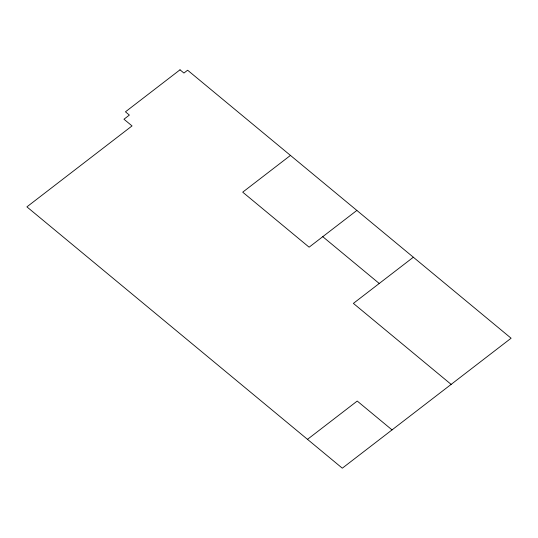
<?xml version="1.0" encoding="UTF-8"?>
<svg xmlns="http://www.w3.org/2000/svg" width="538" height="538" viewBox="0 0 538 538"><rect width="100%" height="100%" fill="white"/><g stroke="black" fill="none" stroke-linecap="round" stroke-linejoin="round"><path stroke-width="0.81" d="M290.453 155.415L242.712 192.167L309.115 247.184L356.855 210.425M413.339 257.231L353.385 303.392L451.14 384.388M307.494 439.344L357.225 401.052L392.034 429.896M322.753 236.68L379.243 283.486M180.008 69.812L125.448 111.823L129.369 115.071L123.969 119.228L132.039 125.912L26.9 206.868L342.309 468.188L511.1 338.22L187.621 70.216L183.929 73.06L180.008 69.812"/></g></svg>
